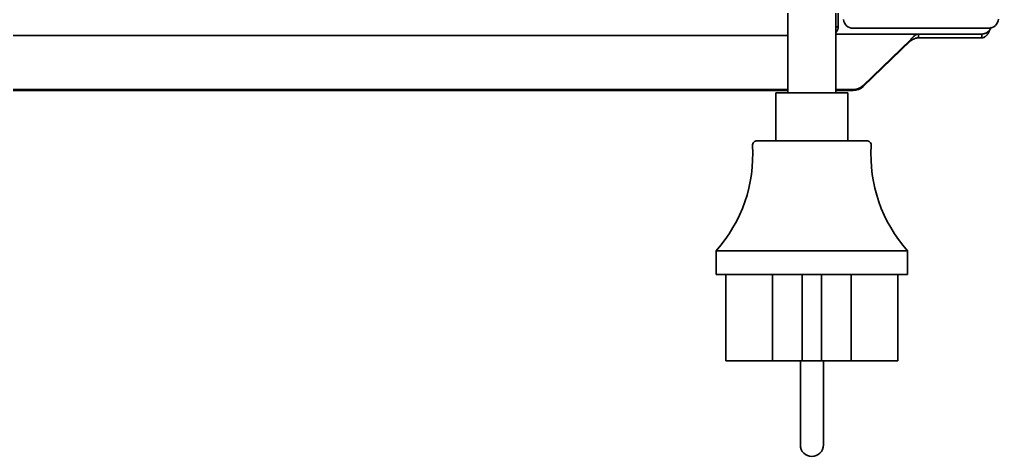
# Model space of a CAD drawing. Extents: x 6327 to 10269, y -393 to 3371.
# Drawn here: x 8973.5 to 9178.1, y 2492.5 to 2583.9 of the extents above; entities that cross this region are included whole.
import ezdxf

# ---------------------------------------------------------------- set-up
doc = ezdxf.new("R2010")
doc.units = 0
doc.header["$LTSCALE"] = 5
doc.layers.add('1', color=7, linetype='CONTINUOUS', true_color=0xffffff)

msp = doc.modelspace()

# ---------------------------------------------------------------- linework, layer by layer
at = {"layer": '1', "color": 7, "linetype": 'Continuous', "lineweight": 35}
for p, q in [((9144.57, 2593.73), (9144.57, 2582.33)), ((9134.07, 2588.53), (9134.07, 2568.53)), ((9144.07, 2568.53), (9144.07, 2588.53)), ((9144.57, 2582.33), (9144.07, 2582.33)), ((9170.56, 2582.03), (9147.67, 2582.03)), ((9175.55, 2582.03), (9170.56, 2582.03)), ((9176, 2582.03), (9175.55, 2582.03)), ((9134.07, 2580.53), (8822.56, 2580.53)), ((9161.37, 2580.83), (9144.06, 2580.83)), ((9149.81, 2570.08), (9159.71, 2579.64)), ((9159.71, 2579.43), (9149.81, 2569.88)), ((9159.71, 2579.43), (9159.71, 2579.64)), ((9174.57, 2580.83), (9161.37, 2580.83)), ((9161.37, 2580.03), (9161.37, 2580.83)), ((9174.57, 2580.03), (9161.37, 2580.03)), ((9174.57, 2580.83), (9174.57, 2580.03)), ((9134.07, 2569.03), (8871.66, 2569.03)), ((8871.67, 2569.24), (9134.07, 2569.24)), ((9144.07, 2569.24), (9147.69, 2569.24)), ((9147.69, 2569.03), (9144.07, 2569.03)), ((9131.57, 2568.53), (9132.57, 2568.53)), ((9131.57, 2558.53), (9131.57, 2568.53)), ((9132.57, 2568.53), (9145.57, 2568.53)), ((9145.57, 2568.53), (9146.57, 2568.53)), ((9146.57, 2558.53), (9146.57, 2568.53)), ((9139.07, 2558.53), (9127.66, 2558.53)), ((9150.49, 2558.53), (9139.07, 2558.53)), ((9119.07, 2535.53), (9119.07, 2530.53)), ((9139.07, 2535.53), (9119.07, 2535.53)), ((9159.07, 2535.53), (9139.07, 2535.53)), ((9159.07, 2530.53), (9159.07, 2535.53)), ((9139.07, 2530.53), (9119.07, 2530.53)), ((9121.07, 2530.53), (9121.07, 2512.53)), ((9130.83, 2530.53), (9130.83, 2512.53)), ((9137.07, 2512.53), (9137.07, 2530.53)), ((9159.07, 2530.53), (9139.07, 2530.53)), ((9141.07, 2512.53), (9141.07, 2530.53)), ((9147.32, 2530.53), (9147.32, 2512.53)), ((9157.07, 2512.53), (9157.07, 2530.53)), ((9130.83, 2512.53), (9121.07, 2512.53)), ((9130.83, 2512.53), (9137.07, 2512.53)), ((9136.67, 2512.53), (9136.67, 2494.93)), ((9137.07, 2512.53), (9141.07, 2512.53)), ((9141.07, 2512.53), (9147.32, 2512.53)), ((9141.47, 2494.93), (9141.47, 2512.53)), ((9147.32, 2512.53), (9157.07, 2512.53))]:
    msp.add_line(p, q, dxfattribs=at)
for centre, radius, start, end in [((9147.67, 2584.03), 2, 185, 270), ((9096.72, 2555.54), 30, 318.1612, 3.6785), ((9127.66, 2557.53), 1, 90, 183.6785), ((9150.49, 2557.53), 1, 356.3215, 90), ((9181.42, 2555.54), 30, 176.3215, 221.8388), ((9139.07, 2494.93), 2.4, 180, 0)]:
    msp.add_arc(centre, radius, start, end, dxfattribs=at)
for centre, major_axis, ratio, start_param, end_param in [((9176, 2584.03), (2.05, 0), 0.974464, 4.712389, 6.248279), ((9147.69, 2572.13), (-3, 0), 0.965926, 1.570796, 2.356194), ((9147.69, 2571.93), (3, 0), 0.965926, 4.712389, 5.497787)]:
    msp.add_ellipse(centre, major_axis=major_axis, ratio=ratio, start_param=start_param, end_param=end_param, dxfattribs=at)
for points, knots in [([(9144.08, 2581.09), (9144.09, 2581.1), (9144.16, 2581.17), (9144.26, 2581.3), (9144.37, 2581.49), (9144.46, 2581.69), (9144.52, 2581.89), (9144.56, 2582.11), (9144.57, 2582.25), (9144.57, 2582.33)], [0, 0, 0, 0, 0.043751, 0.203126, 0.362501, 0.521876, 0.68125, 0.840625, 1, 1, 1, 1]), ([(9175.69, 2581.19), (9175.76, 2581.23), (9175.81, 2581.27), (9175.93, 2581.36), (9175.98, 2581.41), (9176.04, 2581.47), (9176.06, 2581.49), (9176.08, 2581.52), (9176.12, 2581.56), (9176.15, 2581.6), (9176.22, 2581.69), (9176.26, 2581.76), (9176.3, 2581.83)], [0, 0, 0, 0, 0.25, 0.25, 0.5, 0.5, 0.5625, 0.5625, 0.625, 0.75, 0.75, 1, 1, 1, 1]), ([(9176.25, 2581.68), (9176.23, 2581.62), (9176.21, 2581.56), (9176.16, 2581.45), (9176.14, 2581.4), (9176.11, 2581.32), (9176.09, 2581.3), (9176.07, 2581.24), (9176.06, 2581.22), (9175.99, 2581.1), (9175.94, 2581.01), (9175.82, 2580.83), (9175.76, 2580.75), (9175.69, 2580.68)], [0, 0, 0, 0, 0.155519, 0.155519, 0.296266, 0.296266, 0.366639, 0.366639, 0.437013, 0.437013, 0.718506, 0.718506, 1, 1, 1, 1]), ([(9159.71, 2579.64), (9159.78, 2579.72), (9159.84, 2579.81), (9159.93, 2579.91), (9159.95, 2579.93), (9159.98, 2579.96), (9160, 2579.98), (9160.05, 2580.04), (9160.09, 2580.08), (9160.19, 2580.19), (9160.26, 2580.26), (9160.4, 2580.38), (9160.47, 2580.44), (9160.61, 2580.55), (9160.68, 2580.6), (9160.82, 2580.68), (9160.89, 2580.71), (9160.99, 2580.76), (9161.03, 2580.77), (9161.08, 2580.78), (9161.1, 2580.79), (9161.13, 2580.8), (9161.15, 2580.8), (9161.23, 2580.82), (9161.3, 2580.83), (9161.37, 2580.83)], [0, 0, 0, 0, 0.125, 0.125, 0.15625, 0.15625, 0.1875, 0.1875, 0.25, 0.25, 0.375, 0.375, 0.5, 0.5, 0.625, 0.625, 0.75, 0.75, 0.8125, 0.8125, 0.84375, 0.84375, 0.875, 0.875, 1, 1, 1, 1]), ([(9161.37, 2580.03), (9161.34, 2580.03), (9161.3, 2580.03), (9161.23, 2580.02), (9161.2, 2580.02), (9161.09, 2580.01), (9161.02, 2580), (9160.82, 2579.96), (9160.68, 2579.91), (9160.47, 2579.83), (9160.4, 2579.8), (9160.29, 2579.76), (9160.26, 2579.74), (9160.19, 2579.7), (9160.16, 2579.69), (9160.05, 2579.63), (9159.98, 2579.59), (9159.84, 2579.52), (9159.78, 2579.48), (9159.71, 2579.43)], [0, 0, 0, 0, 0.0625, 0.0625, 0.125, 0.125, 0.25, 0.25, 0.5, 0.5, 0.625, 0.625, 0.6875, 0.6875, 0.75, 0.75, 0.875, 0.875, 1, 1, 1, 1]), ([(9174.57, 2580.83), (9174.6, 2580.83), (9174.62, 2580.83), (9174.67, 2580.83), (9174.69, 2580.83), (9174.76, 2580.84), (9174.85, 2580.85), (9174.95, 2580.87), (9175.02, 2580.89), (9175.04, 2580.89), (9175.09, 2580.91), (9175.16, 2580.93), (9175.23, 2580.95), (9175.32, 2580.99), (9175.37, 2581.01), (9175.51, 2581.08), (9175.6, 2581.13), (9175.69, 2581.19)], [0, 0, 0, 0, 0.0625, 0.0625, 0.125, 0.125, 0.25, 0.375, 0.375, 0.4375, 0.4375, 0.5, 0.625, 0.625, 0.75, 0.75, 1, 1, 1, 1]), ([(9175.69, 2580.68), (9175.6, 2580.58), (9175.51, 2580.49), (9175.37, 2580.36), (9175.32, 2580.33), (9175.25, 2580.27), (9175.23, 2580.26), (9175.18, 2580.23), (9175.16, 2580.21), (9175.04, 2580.14), (9174.95, 2580.1), (9174.81, 2580.06), (9174.76, 2580.04), (9174.69, 2580.03), (9174.67, 2580.03), (9174.62, 2580.03), (9174.6, 2580.03), (9174.57, 2580.03)], [0, 0, 0, 0, 0.25, 0.25, 0.375, 0.375, 0.4375, 0.4375, 0.5, 0.5, 0.75, 0.75, 0.875, 0.875, 0.9375, 0.9375, 1, 1, 1, 1])]:
    msp.add_open_spline(points, degree=3, knots=knots, dxfattribs=at)
for points, degree in [([(9176.25, 2581.68), (9176.25, 2581.72), (9176.26, 2581.75)], 2), ([(9176.57, 2582.29), (9176.48, 2582.14), (9176.39, 2581.98), (9176.3, 2581.83)], 3)]:
    msp.add_open_spline(points, degree=degree, dxfattribs=at)

doc.saveas('drawing.dxf')
